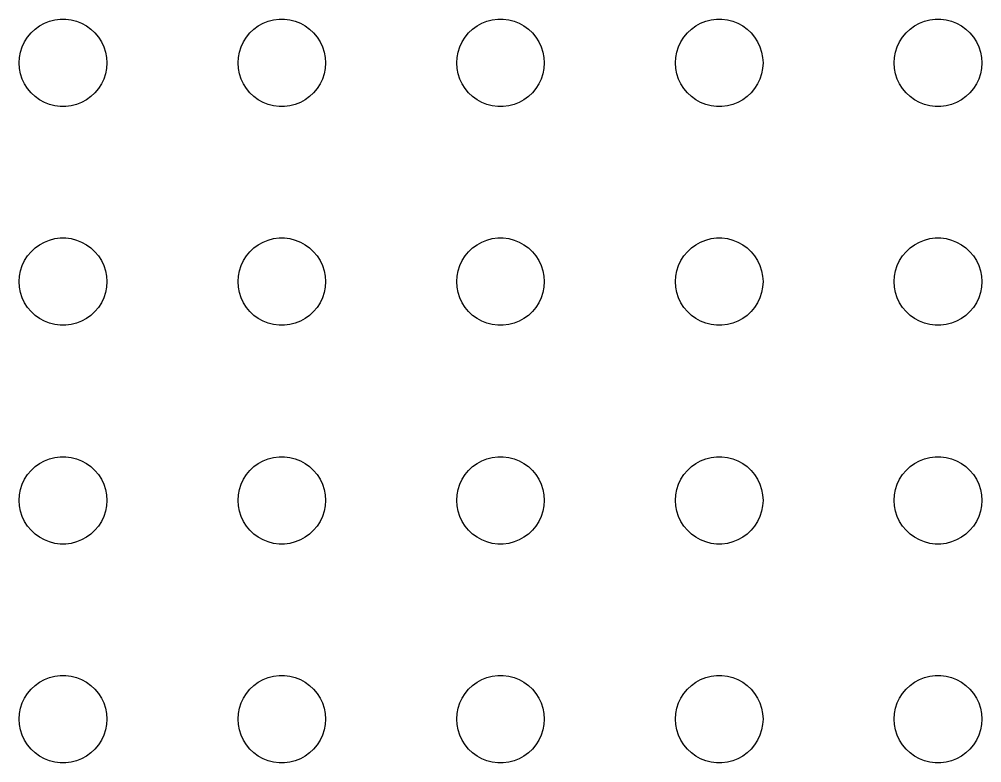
# Model space of a CAD drawing. Header units: metres. Extents: x -150 to 150, y -112 to 112.
# Drawn here: x -1.5 to 31.5, y -84 to -58.5 of the extents above; entities that cross this region are included whole.
import ezdxf

# ---------------------------------------------------------------- set-up
doc = ezdxf.new("R2010")
doc.units = ezdxf.units.M

msp = doc.modelspace()

# ---------------------------------------------------------------- linework, layer by layer
for p, q in [((-0.95613, -58.8442), (-0.80373, -58.7335)), ((-0.80373, -58.7335), (-0.63866, -58.6428)), ((-0.63866, -58.6428), (-0.46352, -58.5734)), ((-0.46352, -58.5734), (-0.28107, -58.5266)), ((-0.28107, -58.5266), (-0.09418, -58.503)), ((-0.09418, -58.503), (0.09418, -58.503)), ((0.09418, -58.503), (0.28107, -58.5266)), ((0.28107, -58.5266), (0.46352, -58.5734)), ((0.46352, -58.5734), (0.63866, -58.6428)), ((0.63866, -58.6428), (0.80373, -58.7335)), ((0.80373, -58.7335), (0.95613, -58.8442)), ((6.54385, -58.8442), (6.69626, -58.7335)), ((6.69626, -58.7335), (6.86133, -58.6428)), ((6.86133, -58.6428), (7.03647, -58.5734)), ((7.03647, -58.5734), (7.21892, -58.5266)), ((7.21892, -58.5266), (7.40581, -58.503)), ((7.40581, -58.503), (7.59418, -58.503)), ((7.59418, -58.503), (7.78107, -58.5266)), ((7.78107, -58.5266), (7.96352, -58.5734)), ((7.96352, -58.5734), (8.13866, -58.6428)), ((8.13866, -58.6428), (8.30373, -58.7335)), ((8.30373, -58.7335), (8.45613, -58.8442)), ((14.0439, -58.8442), (14.1963, -58.7335)), ((14.1963, -58.7335), (14.3613, -58.6428)), ((14.3613, -58.6428), (14.5365, -58.5734)), ((14.5365, -58.5734), (14.7189, -58.5266)), ((14.7189, -58.5266), (14.9058, -58.503)), ((14.9058, -58.503), (15.0942, -58.503)), ((15.0942, -58.503), (15.2811, -58.5266)), ((15.2811, -58.5266), (15.4635, -58.5734)), ((15.4635, -58.5734), (15.6387, -58.6428)), ((15.6387, -58.6428), (15.8037, -58.7335)), ((15.8037, -58.7335), (15.9561, -58.8442)), ((21.5439, -58.8442), (21.6963, -58.7335)), ((21.6963, -58.7335), (21.8613, -58.6428)), ((21.8613, -58.6428), (22.0365, -58.5734)), ((22.0365, -58.5734), (22.2189, -58.5266)), ((22.2189, -58.5266), (22.4058, -58.503)), ((22.4058, -58.503), (22.5942, -58.503)), ((22.5942, -58.503), (22.7811, -58.5266)), ((22.7811, -58.5266), (22.9635, -58.5734)), ((22.9635, -58.5734), (23.1387, -58.6428)), ((23.1387, -58.6428), (23.3037, -58.7335)), ((23.3037, -58.7335), (23.4561, -58.8442)), ((29.0439, -58.8442), (29.1963, -58.7335)), ((29.1963, -58.7335), (29.3613, -58.6428)), ((29.3613, -58.6428), (29.5365, -58.5734)), ((29.5365, -58.5734), (29.7189, -58.5266)), ((29.7189, -58.5266), (29.9058, -58.503)), ((29.9058, -58.503), (30.0942, -58.503)), ((30.0942, -58.503), (30.2811, -58.5266)), ((30.2811, -58.5266), (30.4635, -58.5734)), ((30.4635, -58.5734), (30.6387, -58.6428)), ((30.6387, -58.6428), (30.8037, -58.7335)), ((30.8037, -58.7335), (30.9561, -58.8442)), ((-1.21352, -59.1183), (-1.09344, -58.9732)), ((-1.09344, -58.9732), (-0.95613, -58.8442)), ((0.95613, -58.8442), (1.09344, -58.9732)), ((1.09344, -58.9732), (1.21352, -59.1183)), ((6.28647, -59.1183), (6.40654, -58.9732)), ((6.40654, -58.9732), (6.54385, -58.8442)), ((8.45613, -58.8442), (8.59344, -58.9732)), ((8.59344, -58.9732), (8.71352, -59.1183)), ((13.7865, -59.1183), (13.9065, -58.9732)), ((13.9065, -58.9732), (14.0439, -58.8442)), ((15.9561, -58.8442), (16.0934, -58.9732)), ((16.0934, -58.9732), (16.2135, -59.1183)), ((21.2865, -59.1183), (21.4065, -58.9732)), ((21.4065, -58.9732), (21.5439, -58.8442)), ((23.4561, -58.8442), (23.5934, -58.9732)), ((23.5934, -58.9732), (23.7135, -59.1183)), ((28.7865, -59.1183), (28.9065, -58.9732)), ((28.9065, -58.9732), (29.0439, -58.8442)), ((30.9561, -58.8442), (31.0934, -58.9732)), ((31.0934, -58.9732), (31.2135, -59.1183)), ((-1.39465, -59.4478), (-1.31445, -59.2774)), ((-1.31445, -59.2774), (-1.21352, -59.1183)), ((1.21352, -59.1183), (1.31445, -59.2774)), ((1.31445, -59.2774), (1.39465, -59.4478)), ((6.10533, -59.4478), (6.18553, -59.2774)), ((6.18553, -59.2774), (6.28647, -59.1183)), ((8.71352, -59.1183), (8.81445, -59.2774)), ((8.81445, -59.2774), (8.89465, -59.4478)), ((13.6053, -59.4478), (13.6855, -59.2774)), ((13.6855, -59.2774), (13.7865, -59.1183)), ((16.2135, -59.1183), (16.3145, -59.2774)), ((16.3145, -59.2774), (16.3947, -59.4478)), ((21.1053, -59.4478), (21.1855, -59.2774)), ((21.1855, -59.2774), (21.2865, -59.1183)), ((23.7135, -59.1183), (23.8145, -59.2774)), ((23.8145, -59.2774), (23.8947, -59.4478)), ((28.6053, -59.4478), (28.6855, -59.2774)), ((28.6855, -59.2774), (28.7865, -59.1183)), ((31.2135, -59.1183), (31.3145, -59.2774)), ((31.3145, -59.2774), (31.3947, -59.4478)), ((-1.48816, -59.812), (-1.45287, -59.627)), ((-1.45287, -59.627), (-1.39465, -59.4478)), ((1.39465, -59.4478), (1.45287, -59.627)), ((1.45287, -59.627), (1.48816, -59.812)), ((6.01183, -59.812), (6.04712, -59.627)), ((6.04712, -59.627), (6.10533, -59.4478)), ((8.89465, -59.4478), (8.95287, -59.627)), ((8.95287, -59.627), (8.98816, -59.812)), ((13.5118, -59.812), (13.5471, -59.627)), ((13.5471, -59.627), (13.6053, -59.4478)), ((16.3947, -59.4478), (16.4529, -59.627)), ((16.4529, -59.627), (16.4882, -59.812)), ((21.0118, -59.812), (21.0471, -59.627)), ((21.0471, -59.627), (21.1053, -59.4478)), ((23.8947, -59.4478), (23.9529, -59.627)), ((23.9529, -59.627), (23.9882, -59.812)), ((28.5118, -59.812), (28.5471, -59.627)), ((28.5471, -59.627), (28.6053, -59.4478)), ((31.3947, -59.4478), (31.4529, -59.627)), ((31.4529, -59.627), (31.4882, -59.812)), ((-1.5, -60), (-1.48816, -59.812)), ((-1.48816, -60.188), (-1.5, -60)), ((1.48816, -59.812), (1.5, -60)), ((1.5, -60), (1.48816, -60.188)), ((6, -60), (6.01183, -59.812)), ((6.01183, -60.188), (6, -60)), ((8.98816, -59.812), (9, -60)), ((9, -60), (8.98816, -60.188)), ((13.5, -60), (13.5118, -59.812)), ((13.5118, -60.188), (13.5, -60)), ((16.4882, -59.812), (16.5, -60)), ((16.5, -60), (16.4882, -60.188)), ((21, -60), (21.0118, -59.812)), ((21.0118, -60.188), (21, -60)), ((23.9882, -59.812), (24, -60)), ((24, -60), (23.9882, -60.188)), ((28.5, -60), (28.5118, -59.812)), ((28.5118, -60.188), (28.5, -60)), ((31.4882, -59.812), (31.5, -60)), ((31.5, -60), (31.4882, -60.188)), ((-1.45287, -60.373), (-1.48816, -60.188)), ((-1.39465, -60.5522), (-1.45287, -60.373)), ((1.45287, -60.373), (1.39465, -60.5522)), ((1.48816, -60.188), (1.45287, -60.373)), ((6.04712, -60.373), (6.01183, -60.188)), ((6.10533, -60.5522), (6.04712, -60.373)), ((8.95287, -60.373), (8.89465, -60.5522)), ((8.98816, -60.188), (8.95287, -60.373)), ((13.5471, -60.373), (13.5118, -60.188)), ((13.6053, -60.5522), (13.5471, -60.373)), ((16.4529, -60.373), (16.3947, -60.5522)), ((16.4882, -60.188), (16.4529, -60.373)), ((21.0471, -60.373), (21.0118, -60.188)), ((21.1053, -60.5522), (21.0471, -60.373)), ((23.9529, -60.373), (23.8947, -60.5522)), ((23.9882, -60.188), (23.9529, -60.373)), ((28.5471, -60.373), (28.5118, -60.188)), ((28.6053, -60.5522), (28.5471, -60.373)), ((31.4529, -60.373), (31.3947, -60.5522)), ((31.4882, -60.188), (31.4529, -60.373)), ((-1.31445, -60.7226), (-1.39465, -60.5522)), ((1.39465, -60.5522), (1.31445, -60.7226)), ((6.18553, -60.7226), (6.10533, -60.5522)), ((8.89465, -60.5522), (8.81445, -60.7226)), ((13.6855, -60.7226), (13.6053, -60.5522)), ((16.3947, -60.5522), (16.3145, -60.7226)), ((21.1855, -60.7226), (21.1053, -60.5522)), ((23.8947, -60.5522), (23.8145, -60.7226)), ((28.6855, -60.7226), (28.6053, -60.5522)), ((31.3947, -60.5522), (31.3145, -60.7226)), ((-1.21352, -60.8817), (-1.31445, -60.7226)), ((-1.09344, -61.0268), (-1.21352, -60.8817)), ((-0.95613, -61.1558), (-1.09344, -61.0268)), ((1.09344, -61.0268), (0.95613, -61.1558)), ((1.21352, -60.8817), (1.09344, -61.0268)), ((1.31445, -60.7226), (1.21352, -60.8817)), ((6.28647, -60.8817), (6.18553, -60.7226)), ((6.40654, -61.0268), (6.28647, -60.8817)), ((6.54385, -61.1558), (6.40654, -61.0268)), ((8.59344, -61.0268), (8.45613, -61.1558)), ((8.71352, -60.8817), (8.59344, -61.0268)), ((8.81445, -60.7226), (8.71352, -60.8817)), ((13.7865, -60.8817), (13.6855, -60.7226)), ((13.9065, -61.0268), (13.7865, -60.8817)), ((14.0439, -61.1558), (13.9065, -61.0268)), ((16.0934, -61.0268), (15.9561, -61.1558)), ((16.2135, -60.8817), (16.0934, -61.0268)), ((16.3145, -60.7226), (16.2135, -60.8817)), ((21.2865, -60.8817), (21.1855, -60.7226)), ((21.4065, -61.0268), (21.2865, -60.8817)), ((21.5439, -61.1558), (21.4065, -61.0268)), ((23.5934, -61.0268), (23.4561, -61.1558)), ((23.7135, -60.8817), (23.5934, -61.0268)), ((23.8145, -60.7226), (23.7135, -60.8817)), ((28.7865, -60.8817), (28.6855, -60.7226)), ((28.9065, -61.0268), (28.7865, -60.8817)), ((29.0439, -61.1558), (28.9065, -61.0268)), ((31.0934, -61.0268), (30.9561, -61.1558)), ((31.2135, -60.8817), (31.0934, -61.0268)), ((31.3145, -60.7226), (31.2135, -60.8817)), ((-0.80373, -61.2665), (-0.95613, -61.1558)), ((-0.63866, -61.3572), (-0.80373, -61.2665)), ((-0.46352, -61.4266), (-0.63866, -61.3572)), ((0.63866, -61.3572), (0.46352, -61.4266)), ((0.80373, -61.2665), (0.63866, -61.3572)), ((0.95613, -61.1558), (0.80373, -61.2665)), ((6.69626, -61.2665), (6.54385, -61.1558)), ((6.86133, -61.3572), (6.69626, -61.2665)), ((7.03647, -61.4266), (6.86133, -61.3572)), ((8.13866, -61.3572), (7.96352, -61.4266)), ((8.30373, -61.2665), (8.13866, -61.3572)), ((8.45613, -61.1558), (8.30373, -61.2665)), ((14.1963, -61.2665), (14.0439, -61.1558)), ((14.3613, -61.3572), (14.1963, -61.2665)), ((14.5365, -61.4266), (14.3613, -61.3572)), ((15.6387, -61.3572), (15.4635, -61.4266)), ((15.8037, -61.2665), (15.6387, -61.3572)), ((15.9561, -61.1558), (15.8037, -61.2665)), ((21.6963, -61.2665), (21.5439, -61.1558)), ((21.8613, -61.3572), (21.6963, -61.2665)), ((22.0365, -61.4266), (21.8613, -61.3572)), ((23.1387, -61.3572), (22.9635, -61.4266)), ((23.3037, -61.2665), (23.1387, -61.3572)), ((23.4561, -61.1558), (23.3037, -61.2665)), ((29.1963, -61.2665), (29.0439, -61.1558)), ((29.3613, -61.3572), (29.1963, -61.2665)), ((29.5365, -61.4266), (29.3613, -61.3572)), ((30.6387, -61.3572), (30.4635, -61.4266)), ((30.8037, -61.2665), (30.6387, -61.3572)), ((30.9561, -61.1558), (30.8037, -61.2665)), ((-0.28107, -61.4734), (-0.46352, -61.4266)), ((-0.09418, -61.497), (-0.28107, -61.4734)), ((0.09418, -61.497), (-0.09418, -61.497)), ((0.28107, -61.4734), (0.09418, -61.497)), ((0.46352, -61.4266), (0.28107, -61.4734)), ((7.21892, -61.4734), (7.03647, -61.4266)), ((7.40581, -61.497), (7.21892, -61.4734)), ((7.59418, -61.497), (7.40581, -61.497)), ((7.78107, -61.4734), (7.59418, -61.497)), ((7.96352, -61.4266), (7.78107, -61.4734)), ((14.7189, -61.4734), (14.5365, -61.4266)), ((14.9058, -61.497), (14.7189, -61.4734)), ((15.0942, -61.497), (14.9058, -61.497)), ((15.2811, -61.4734), (15.0942, -61.497)), ((15.4635, -61.4266), (15.2811, -61.4734)), ((22.2189, -61.4734), (22.0365, -61.4266)), ((22.4058, -61.497), (22.2189, -61.4734)), ((22.5942, -61.497), (22.4058, -61.497)), ((22.7811, -61.4734), (22.5942, -61.497)), ((22.9635, -61.4266), (22.7811, -61.4734)), ((29.7189, -61.4734), (29.5365, -61.4266)), ((29.9058, -61.497), (29.7189, -61.4734)), ((30.0942, -61.497), (29.9058, -61.497)), ((30.2811, -61.4734), (30.0942, -61.497)), ((30.4635, -61.4266), (30.2811, -61.4734)), ((-0.95613, -66.3442), (-0.80373, -66.2335)), ((-0.80373, -66.2335), (-0.63866, -66.1428)), ((-0.63866, -66.1428), (-0.46352, -66.0734)), ((-0.46352, -66.0734), (-0.28107, -66.0266)), ((-0.28107, -66.0266), (-0.09418, -66.003)), ((-0.09418, -66.003), (0.09418, -66.003)), ((0.09418, -66.003), (0.28107, -66.0266)), ((0.28107, -66.0266), (0.46352, -66.0734)), ((0.46352, -66.0734), (0.63866, -66.1428)), ((0.63866, -66.1428), (0.80373, -66.2335)), ((0.80373, -66.2335), (0.95613, -66.3442)), ((6.54385, -66.3442), (6.69626, -66.2335)), ((6.69626, -66.2335), (6.86133, -66.1428)), ((6.86133, -66.1428), (7.03647, -66.0734)), ((7.03647, -66.0734), (7.21892, -66.0266)), ((7.21892, -66.0266), (7.40581, -66.003)), ((7.40581, -66.003), (7.59418, -66.003)), ((7.59418, -66.003), (7.78107, -66.0266)), ((7.78107, -66.0266), (7.96352, -66.0734)), ((7.96352, -66.0734), (8.13866, -66.1428)), ((8.13866, -66.1428), (8.30373, -66.2335)), ((8.30373, -66.2335), (8.45613, -66.3442)), ((14.0439, -66.3442), (14.1963, -66.2335)), ((14.1963, -66.2335), (14.3613, -66.1428)), ((14.3613, -66.1428), (14.5365, -66.0734)), ((14.5365, -66.0734), (14.7189, -66.0266)), ((14.7189, -66.0266), (14.9058, -66.003)), ((14.9058, -66.003), (15.0942, -66.003)), ((15.0942, -66.003), (15.2811, -66.0266)), ((15.2811, -66.0266), (15.4635, -66.0734)), ((15.4635, -66.0734), (15.6387, -66.1428)), ((15.6387, -66.1428), (15.8037, -66.2335)), ((15.8037, -66.2335), (15.9561, -66.3442)), ((21.5439, -66.3442), (21.6963, -66.2335)), ((21.6963, -66.2335), (21.8613, -66.1428)), ((21.8613, -66.1428), (22.0365, -66.0734)), ((22.0365, -66.0734), (22.2189, -66.0266)), ((22.2189, -66.0266), (22.4058, -66.003)), ((22.4058, -66.003), (22.5942, -66.003)), ((22.5942, -66.003), (22.7811, -66.0266)), ((22.7811, -66.0266), (22.9635, -66.0734)), ((22.9635, -66.0734), (23.1387, -66.1428)), ((23.1387, -66.1428), (23.3037, -66.2335)), ((23.3037, -66.2335), (23.4561, -66.3442)), ((29.0439, -66.3442), (29.1963, -66.2335)), ((29.1963, -66.2335), (29.3613, -66.1428)), ((29.3613, -66.1428), (29.5365, -66.0734)), ((29.5365, -66.0734), (29.7189, -66.0266)), ((29.7189, -66.0266), (29.9058, -66.003)), ((29.9058, -66.003), (30.0942, -66.003)), ((30.0942, -66.003), (30.2811, -66.0266)), ((30.2811, -66.0266), (30.4635, -66.0734)), ((30.4635, -66.0734), (30.6387, -66.1428)), ((30.6387, -66.1428), (30.8037, -66.2335)), ((30.8037, -66.2335), (30.9561, -66.3442)), ((-1.31445, -66.7774), (-1.21352, -66.6183)), ((-1.21352, -66.6183), (-1.09344, -66.4732)), ((-1.09344, -66.4732), (-0.95613, -66.3442)), ((0.95613, -66.3442), (1.09344, -66.4732)), ((1.09344, -66.4732), (1.21352, -66.6183)), ((1.21352, -66.6183), (1.31445, -66.7774)), ((6.18553, -66.7774), (6.28647, -66.6183)), ((6.28647, -66.6183), (6.40654, -66.4732)), ((6.40654, -66.4732), (6.54385, -66.3442)), ((8.45613, -66.3442), (8.59344, -66.4732)), ((8.59344, -66.4732), (8.71352, -66.6183)), ((8.71352, -66.6183), (8.81445, -66.7774)), ((13.6855, -66.7774), (13.7865, -66.6183)), ((13.7865, -66.6183), (13.9065, -66.4732)), ((13.9065, -66.4732), (14.0439, -66.3442)), ((15.9561, -66.3442), (16.0934, -66.4732)), ((16.0934, -66.4732), (16.2135, -66.6183)), ((16.2135, -66.6183), (16.3145, -66.7774)), ((21.1855, -66.7774), (21.2865, -66.6183)), ((21.2865, -66.6183), (21.4065, -66.4732)), ((21.4065, -66.4732), (21.5439, -66.3442)), ((23.4561, -66.3442), (23.5934, -66.4732)), ((23.5934, -66.4732), (23.7135, -66.6183)), ((23.7135, -66.6183), (23.8145, -66.7774)), ((28.6855, -66.7774), (28.7865, -66.6183)), ((28.7865, -66.6183), (28.9065, -66.4732)), ((28.9065, -66.4732), (29.0439, -66.3442)), ((30.9561, -66.3442), (31.0934, -66.4732)), ((31.0934, -66.4732), (31.2135, -66.6183)), ((31.2135, -66.6183), (31.3145, -66.7774)), ((-1.45287, -67.127), (-1.39465, -66.9478)), ((-1.39465, -66.9478), (-1.31445, -66.7774)), ((1.31445, -66.7774), (1.39465, -66.9478)), ((1.39465, -66.9478), (1.45287, -67.127)), ((6.04712, -67.127), (6.10533, -66.9478)), ((6.10533, -66.9478), (6.18553, -66.7774)), ((8.81445, -66.7774), (8.89465, -66.9478)), ((8.89465, -66.9478), (8.95287, -67.127)), ((13.5471, -67.127), (13.6053, -66.9478)), ((13.6053, -66.9478), (13.6855, -66.7774)), ((16.3145, -66.7774), (16.3947, -66.9478)), ((16.3947, -66.9478), (16.4529, -67.127)), ((21.0471, -67.127), (21.1053, -66.9478)), ((21.1053, -66.9478), (21.1855, -66.7774)), ((23.8145, -66.7774), (23.8947, -66.9478)), ((23.8947, -66.9478), (23.9529, -67.127)), ((28.5471, -67.127), (28.6053, -66.9478)), ((28.6053, -66.9478), (28.6855, -66.7774)), ((31.3145, -66.7774), (31.3947, -66.9478)), ((31.3947, -66.9478), (31.4529, -67.127)), ((-1.5, -67.5), (-1.48816, -67.312)), ((-1.48816, -67.312), (-1.45287, -67.127)), ((1.45287, -67.127), (1.48816, -67.312)), ((1.48816, -67.312), (1.5, -67.5)), ((6, -67.5), (6.01183, -67.312)), ((6.01183, -67.312), (6.04712, -67.127)), ((8.95287, -67.127), (8.98816, -67.312)), ((8.98816, -67.312), (9, -67.5)), ((13.5, -67.5), (13.5118, -67.312)), ((13.5118, -67.312), (13.5471, -67.127)), ((16.4529, -67.127), (16.4882, -67.312)), ((16.4882, -67.312), (16.5, -67.5)), ((21, -67.5), (21.0118, -67.312)), ((21.0118, -67.312), (21.0471, -67.127)), ((23.9529, -67.127), (23.9882, -67.312)), ((23.9882, -67.312), (24, -67.5)), ((28.5, -67.5), (28.5118, -67.312)), ((28.5118, -67.312), (28.5471, -67.127)), ((31.4529, -67.127), (31.4882, -67.312)), ((31.4882, -67.312), (31.5, -67.5)), ((-1.48816, -67.688), (-1.5, -67.5)), ((1.5, -67.5), (1.48816, -67.688)), ((6.01183, -67.688), (6, -67.5)), ((9, -67.5), (8.98816, -67.688)), ((13.5118, -67.688), (13.5, -67.5)), ((16.5, -67.5), (16.4882, -67.688)), ((21.0118, -67.688), (21, -67.5)), ((24, -67.5), (23.9882, -67.688)), ((28.5118, -67.688), (28.5, -67.5)), ((31.5, -67.5), (31.4882, -67.688)), ((-1.45287, -67.873), (-1.48816, -67.688)), ((-1.39465, -68.0522), (-1.45287, -67.873)), ((1.45287, -67.873), (1.39465, -68.0522)), ((1.48816, -67.688), (1.45287, -67.873)), ((6.04712, -67.873), (6.01183, -67.688)), ((6.10533, -68.0522), (6.04712, -67.873)), ((8.95287, -67.873), (8.89465, -68.0522)), ((8.98816, -67.688), (8.95287, -67.873)), ((13.5471, -67.873), (13.5118, -67.688)), ((13.6053, -68.0522), (13.5471, -67.873)), ((16.4529, -67.873), (16.3947, -68.0522)), ((16.4882, -67.688), (16.4529, -67.873)), ((21.0471, -67.873), (21.0118, -67.688)), ((21.1053, -68.0522), (21.0471, -67.873)), ((23.9529, -67.873), (23.8947, -68.0522)), ((23.9882, -67.688), (23.9529, -67.873)), ((28.5471, -67.873), (28.5118, -67.688)), ((28.6053, -68.0522), (28.5471, -67.873)), ((31.4529, -67.873), (31.3947, -68.0522)), ((31.4882, -67.688), (31.4529, -67.873)), ((-1.31445, -68.2226), (-1.39465, -68.0522)), ((-1.21352, -68.3817), (-1.31445, -68.2226)), ((1.31445, -68.2226), (1.21352, -68.3817)), ((1.39465, -68.0522), (1.31445, -68.2226)), ((6.18553, -68.2226), (6.10533, -68.0522)), ((6.28647, -68.3817), (6.18553, -68.2226)), ((8.81445, -68.2226), (8.71352, -68.3817)), ((8.89465, -68.0522), (8.81445, -68.2226)), ((13.6855, -68.2226), (13.6053, -68.0522)), ((13.7865, -68.3817), (13.6855, -68.2226)), ((16.3145, -68.2226), (16.2135, -68.3817)), ((16.3947, -68.0522), (16.3145, -68.2226)), ((21.1855, -68.2226), (21.1053, -68.0522)), ((21.2865, -68.3817), (21.1855, -68.2226)), ((23.8145, -68.2226), (23.7135, -68.3817)), ((23.8947, -68.0522), (23.8145, -68.2226)), ((28.6855, -68.2226), (28.6053, -68.0522)), ((28.7865, -68.3817), (28.6855, -68.2226)), ((31.3145, -68.2226), (31.2135, -68.3817)), ((31.3947, -68.0522), (31.3145, -68.2226)), ((-1.09344, -68.5268), (-1.21352, -68.3817)), ((-0.95613, -68.6558), (-1.09344, -68.5268)), ((1.09344, -68.5268), (0.95613, -68.6558)), ((1.21352, -68.3817), (1.09344, -68.5268)), ((6.40654, -68.5268), (6.28647, -68.3817)), ((6.54385, -68.6558), (6.40654, -68.5268)), ((8.59344, -68.5268), (8.45613, -68.6558)), ((8.71352, -68.3817), (8.59344, -68.5268)), ((13.9065, -68.5268), (13.7865, -68.3817)), ((14.0439, -68.6558), (13.9065, -68.5268)), ((16.0934, -68.5268), (15.9561, -68.6558)), ((16.2135, -68.3817), (16.0934, -68.5268)), ((21.4065, -68.5268), (21.2865, -68.3817)), ((21.5439, -68.6558), (21.4065, -68.5268)), ((23.5934, -68.5268), (23.4561, -68.6558)), ((23.7135, -68.3817), (23.5934, -68.5268)), ((28.9065, -68.5268), (28.7865, -68.3817)), ((29.0439, -68.6558), (28.9065, -68.5268)), ((31.0934, -68.5268), (30.9561, -68.6558)), ((31.2135, -68.3817), (31.0934, -68.5268)), ((-0.80373, -68.7665), (-0.95613, -68.6558)), ((-0.63866, -68.8572), (-0.80373, -68.7665)), ((-0.46352, -68.9266), (-0.63866, -68.8572)), ((-0.28107, -68.9734), (-0.46352, -68.9266)), ((0.46352, -68.9266), (0.28107, -68.9734)), ((0.63866, -68.8572), (0.46352, -68.9266)), ((0.80373, -68.7665), (0.63866, -68.8572)), ((0.95613, -68.6558), (0.80373, -68.7665)), ((6.69626, -68.7665), (6.54385, -68.6558)), ((6.86133, -68.8572), (6.69626, -68.7665)), ((7.03647, -68.9266), (6.86133, -68.8572)), ((7.21892, -68.9734), (7.03647, -68.9266)), ((7.96352, -68.9266), (7.78107, -68.9734)), ((8.13866, -68.8572), (7.96352, -68.9266)), ((8.30373, -68.7665), (8.13866, -68.8572)), ((8.45613, -68.6558), (8.30373, -68.7665)), ((14.1963, -68.7665), (14.0439, -68.6558)), ((14.3613, -68.8572), (14.1963, -68.7665)), ((14.5365, -68.9266), (14.3613, -68.8572)), ((14.7189, -68.9734), (14.5365, -68.9266)), ((15.4635, -68.9266), (15.2811, -68.9734)), ((15.6387, -68.8572), (15.4635, -68.9266)), ((15.8037, -68.7665), (15.6387, -68.8572)), ((15.9561, -68.6558), (15.8037, -68.7665)), ((21.6963, -68.7665), (21.5439, -68.6558)), ((21.8613, -68.8572), (21.6963, -68.7665)), ((22.0365, -68.9266), (21.8613, -68.8572)), ((22.2189, -68.9734), (22.0365, -68.9266)), ((22.9635, -68.9266), (22.7811, -68.9734)), ((23.1387, -68.8572), (22.9635, -68.9266)), ((23.3037, -68.7665), (23.1387, -68.8572)), ((23.4561, -68.6558), (23.3037, -68.7665)), ((29.1963, -68.7665), (29.0439, -68.6558)), ((29.3613, -68.8572), (29.1963, -68.7665)), ((29.5365, -68.9266), (29.3613, -68.8572)), ((29.7189, -68.9734), (29.5365, -68.9266)), ((30.4635, -68.9266), (30.2811, -68.9734)), ((30.6387, -68.8572), (30.4635, -68.9266)), ((30.8037, -68.7665), (30.6387, -68.8572)), ((30.9561, -68.6558), (30.8037, -68.7665)), ((-0.09418, -68.997), (-0.28107, -68.9734)), ((0.09418, -68.997), (-0.09418, -68.997)), ((0.28107, -68.9734), (0.09418, -68.997)), ((7.40581, -68.997), (7.21892, -68.9734)), ((7.59418, -68.997), (7.40581, -68.997)), ((7.78107, -68.9734), (7.59418, -68.997)), ((14.9058, -68.997), (14.7189, -68.9734)), ((15.0942, -68.997), (14.9058, -68.997)), ((15.2811, -68.9734), (15.0942, -68.997)), ((22.4058, -68.997), (22.2189, -68.9734)), ((22.5942, -68.997), (22.4058, -68.997)), ((22.7811, -68.9734), (22.5942, -68.997)), ((29.9058, -68.997), (29.7189, -68.9734)), ((30.0942, -68.997), (29.9058, -68.997)), ((30.2811, -68.9734), (30.0942, -68.997)), ((-0.63866, -73.6428), (-0.46352, -73.5734)), ((-0.46352, -73.5734), (-0.28107, -73.5266)), ((-0.28107, -73.5266), (-0.09418, -73.503)), ((-0.09418, -73.503), (0.09418, -73.503)), ((0.09418, -73.503), (0.28107, -73.5266)), ((0.28107, -73.5266), (0.46352, -73.5734)), ((0.46352, -73.5734), (0.63866, -73.6428)), ((6.86133, -73.6428), (7.03647, -73.5734)), ((7.03647, -73.5734), (7.21892, -73.5266)), ((7.21892, -73.5266), (7.40581, -73.503)), ((7.40581, -73.503), (7.59418, -73.503)), ((7.59418, -73.503), (7.78107, -73.5266)), ((7.78107, -73.5266), (7.96352, -73.5734)), ((7.96352, -73.5734), (8.13866, -73.6428)), ((14.3613, -73.6428), (14.5365, -73.5734)), ((14.5365, -73.5734), (14.7189, -73.5266)), ((14.7189, -73.5266), (14.9058, -73.503)), ((14.9058, -73.503), (15.0942, -73.503)), ((15.0942, -73.503), (15.2811, -73.5266)), ((15.2811, -73.5266), (15.4635, -73.5734)), ((15.4635, -73.5734), (15.6387, -73.6428)), ((21.8613, -73.6428), (22.0365, -73.5734)), ((22.0365, -73.5734), (22.2189, -73.5266)), ((22.2189, -73.5266), (22.4058, -73.503)), ((22.4058, -73.503), (22.5942, -73.503)), ((22.5942, -73.503), (22.7811, -73.5266)), ((22.7811, -73.5266), (22.9635, -73.5734)), ((22.9635, -73.5734), (23.1387, -73.6428)), ((29.3613, -73.6428), (29.5365, -73.5734)), ((29.5365, -73.5734), (29.7189, -73.5266)), ((29.7189, -73.5266), (29.9058, -73.503)), ((29.9058, -73.503), (30.0942, -73.503)), ((30.0942, -73.503), (30.2811, -73.5266)), ((30.2811, -73.5266), (30.4635, -73.5734)), ((30.4635, -73.5734), (30.6387, -73.6428)), ((-1.09344, -73.9732), (-0.95613, -73.8442)), ((-0.95613, -73.8442), (-0.80373, -73.7335)), ((-0.80373, -73.7335), (-0.63866, -73.6428)), ((0.63866, -73.6428), (0.80373, -73.7335)), ((0.80373, -73.7335), (0.95613, -73.8442)), ((0.95613, -73.8442), (1.09344, -73.9732)), ((6.40654, -73.9732), (6.54385, -73.8442)), ((6.54385, -73.8442), (6.69626, -73.7335)), ((6.69626, -73.7335), (6.86133, -73.6428)), ((8.13866, -73.6428), (8.30373, -73.7335)), ((8.30373, -73.7335), (8.45613, -73.8442)), ((8.45613, -73.8442), (8.59344, -73.9732)), ((13.9065, -73.9732), (14.0439, -73.8442)), ((14.0439, -73.8442), (14.1963, -73.7335)), ((14.1963, -73.7335), (14.3613, -73.6428)), ((15.6387, -73.6428), (15.8037, -73.7335)), ((15.8037, -73.7335), (15.9561, -73.8442)), ((15.9561, -73.8442), (16.0934, -73.9732)), ((21.4065, -73.9732), (21.5439, -73.8442)), ((21.5439, -73.8442), (21.6963, -73.7335)), ((21.6963, -73.7335), (21.8613, -73.6428)), ((23.1387, -73.6428), (23.3037, -73.7335)), ((23.3037, -73.7335), (23.4561, -73.8442)), ((23.4561, -73.8442), (23.5934, -73.9732)), ((28.9065, -73.9732), (29.0439, -73.8442)), ((29.0439, -73.8442), (29.1963, -73.7335)), ((29.1963, -73.7335), (29.3613, -73.6428)), ((30.6387, -73.6428), (30.8037, -73.7335)), ((30.8037, -73.7335), (30.9561, -73.8442)), ((30.9561, -73.8442), (31.0934, -73.9732)), ((-1.31445, -74.2774), (-1.21352, -74.1183)), ((-1.21352, -74.1183), (-1.09344, -73.9732)), ((1.09344, -73.9732), (1.21352, -74.1183)), ((1.21352, -74.1183), (1.31445, -74.2774)), ((6.18553, -74.2774), (6.28647, -74.1183)), ((6.28647, -74.1183), (6.40654, -73.9732)), ((8.59344, -73.9732), (8.71352, -74.1183)), ((8.71352, -74.1183), (8.81445, -74.2774)), ((13.6855, -74.2774), (13.7865, -74.1183)), ((13.7865, -74.1183), (13.9065, -73.9732)), ((16.0934, -73.9732), (16.2135, -74.1183)), ((16.2135, -74.1183), (16.3145, -74.2774)), ((21.1855, -74.2774), (21.2865, -74.1183)), ((21.2865, -74.1183), (21.4065, -73.9732)), ((23.5934, -73.9732), (23.7135, -74.1183)), ((23.7135, -74.1183), (23.8145, -74.2774)), ((28.6855, -74.2774), (28.7865, -74.1183)), ((28.7865, -74.1183), (28.9065, -73.9732)), ((31.0934, -73.9732), (31.2135, -74.1183)), ((31.2135, -74.1183), (31.3145, -74.2774)), ((-1.45287, -74.627), (-1.39465, -74.4478)), ((-1.39465, -74.4478), (-1.31445, -74.2774)), ((1.31445, -74.2774), (1.39465, -74.4478)), ((1.39465, -74.4478), (1.45287, -74.627)), ((6.04712, -74.627), (6.10533, -74.4478)), ((6.10533, -74.4478), (6.18553, -74.2774)), ((8.81445, -74.2774), (8.89465, -74.4478)), ((8.89465, -74.4478), (8.95287, -74.627)), ((13.5471, -74.627), (13.6053, -74.4478)), ((13.6053, -74.4478), (13.6855, -74.2774)), ((16.3145, -74.2774), (16.3947, -74.4478)), ((16.3947, -74.4478), (16.4529, -74.627)), ((21.0471, -74.627), (21.1053, -74.4478)), ((21.1053, -74.4478), (21.1855, -74.2774)), ((23.8145, -74.2774), (23.8947, -74.4478)), ((23.8947, -74.4478), (23.9529, -74.627)), ((28.5471, -74.627), (28.6053, -74.4478)), ((28.6053, -74.4478), (28.6855, -74.2774)), ((31.3145, -74.2774), (31.3947, -74.4478)), ((31.3947, -74.4478), (31.4529, -74.627)), ((-1.5, -75), (-1.48816, -74.812)), ((-1.48816, -74.812), (-1.45287, -74.627)), ((1.45287, -74.627), (1.48816, -74.812)), ((1.48816, -74.812), (1.5, -75)), ((6, -75), (6.01183, -74.812)), ((6.01183, -74.812), (6.04712, -74.627)), ((8.95287, -74.627), (8.98816, -74.812)), ((8.98816, -74.812), (9, -75)), ((13.5, -75), (13.5118, -74.812)), ((13.5118, -74.812), (13.5471, -74.627)), ((16.4529, -74.627), (16.4882, -74.812)), ((16.4882, -74.812), (16.5, -75)), ((21, -75), (21.0118, -74.812)), ((21.0118, -74.812), (21.0471, -74.627)), ((23.9529, -74.627), (23.9882, -74.812)), ((23.9882, -74.812), (24, -75)), ((28.5, -75), (28.5118, -74.812)), ((28.5118, -74.812), (28.5471, -74.627)), ((31.4529, -74.627), (31.4882, -74.812)), ((31.4882, -74.812), (31.5, -75)), ((-1.48816, -75.188), (-1.5, -75)), ((-1.45287, -75.373), (-1.48816, -75.188)), ((1.48816, -75.188), (1.45287, -75.373)), ((1.5, -75), (1.48816, -75.188)), ((6.01183, -75.188), (6, -75)), ((6.04712, -75.373), (6.01183, -75.188)), ((8.98816, -75.188), (8.95287, -75.373)), ((9, -75), (8.98816, -75.188)), ((13.5118, -75.188), (13.5, -75)), ((13.5471, -75.373), (13.5118, -75.188)), ((16.4882, -75.188), (16.4529, -75.373)), ((16.5, -75), (16.4882, -75.188)), ((21.0118, -75.188), (21, -75)), ((21.0471, -75.373), (21.0118, -75.188)), ((23.9882, -75.188), (23.9529, -75.373)), ((24, -75), (23.9882, -75.188)), ((28.5118, -75.188), (28.5, -75)), ((28.5471, -75.373), (28.5118, -75.188)), ((31.4882, -75.188), (31.4529, -75.373)), ((31.5, -75), (31.4882, -75.188)), ((-1.39465, -75.5522), (-1.45287, -75.373)), ((-1.31445, -75.7226), (-1.39465, -75.5522)), ((1.39465, -75.5522), (1.31445, -75.7226)), ((1.45287, -75.373), (1.39465, -75.5522)), ((6.10533, -75.5522), (6.04712, -75.373)), ((6.18553, -75.7226), (6.10533, -75.5522)), ((8.89465, -75.5522), (8.81445, -75.7226)), ((8.95287, -75.373), (8.89465, -75.5522)), ((13.6053, -75.5522), (13.5471, -75.373)), ((13.6855, -75.7226), (13.6053, -75.5522)), ((16.3947, -75.5522), (16.3145, -75.7226)), ((16.4529, -75.373), (16.3947, -75.5522)), ((21.1053, -75.5522), (21.0471, -75.373)), ((21.1855, -75.7226), (21.1053, -75.5522)), ((23.8947, -75.5522), (23.8145, -75.7226)), ((23.9529, -75.373), (23.8947, -75.5522)), ((28.6053, -75.5522), (28.5471, -75.373)), ((28.6855, -75.7226), (28.6053, -75.5522)), ((31.3947, -75.5522), (31.3145, -75.7226)), ((31.4529, -75.373), (31.3947, -75.5522)), ((-1.21352, -75.8817), (-1.31445, -75.7226)), ((-1.09344, -76.0268), (-1.21352, -75.8817)), ((1.21352, -75.8817), (1.09344, -76.0268)), ((1.31445, -75.7226), (1.21352, -75.8817)), ((6.28647, -75.8817), (6.18553, -75.7226)), ((6.40654, -76.0268), (6.28647, -75.8817)), ((8.71352, -75.8817), (8.59344, -76.0268)), ((8.81445, -75.7226), (8.71352, -75.8817)), ((13.7865, -75.8817), (13.6855, -75.7226)), ((13.9065, -76.0268), (13.7865, -75.8817)), ((16.2135, -75.8817), (16.0934, -76.0268)), ((16.3145, -75.7226), (16.2135, -75.8817)), ((21.2865, -75.8817), (21.1855, -75.7226)), ((21.4065, -76.0268), (21.2865, -75.8817)), ((23.7135, -75.8817), (23.5934, -76.0268)), ((23.8145, -75.7226), (23.7135, -75.8817)), ((28.7865, -75.8817), (28.6855, -75.7226)), ((28.9065, -76.0268), (28.7865, -75.8817)), ((31.2135, -75.8817), (31.0934, -76.0268)), ((31.3145, -75.7226), (31.2135, -75.8817)), ((-0.95613, -76.1558), (-1.09344, -76.0268)), ((-0.80373, -76.2665), (-0.95613, -76.1558)), ((0.95613, -76.1558), (0.80373, -76.2665)), ((1.09344, -76.0268), (0.95613, -76.1558)), ((6.54385, -76.1558), (6.40654, -76.0268)), ((6.69626, -76.2665), (6.54385, -76.1558)), ((8.45613, -76.1558), (8.30373, -76.2665)), ((8.59344, -76.0268), (8.45613, -76.1558)), ((14.0439, -76.1558), (13.9065, -76.0268)), ((14.1963, -76.2665), (14.0439, -76.1558)), ((15.9561, -76.1558), (15.8037, -76.2665)), ((16.0934, -76.0268), (15.9561, -76.1558)), ((21.5439, -76.1558), (21.4065, -76.0268)), ((21.6963, -76.2665), (21.5439, -76.1558)), ((23.4561, -76.1558), (23.3037, -76.2665)), ((23.5934, -76.0268), (23.4561, -76.1558)), ((29.0439, -76.1558), (28.9065, -76.0268)), ((29.1963, -76.2665), (29.0439, -76.1558)), ((30.9561, -76.1558), (30.8037, -76.2665)), ((31.0934, -76.0268), (30.9561, -76.1558)), ((-0.63866, -76.3572), (-0.80373, -76.2665)), ((-0.46352, -76.4266), (-0.63866, -76.3572)), ((-0.28107, -76.4734), (-0.46352, -76.4266)), ((-0.09418, -76.497), (-0.28107, -76.4734)), ((0.09418, -76.497), (-0.09418, -76.497)), ((0.28107, -76.4734), (0.09418, -76.497)), ((0.46352, -76.4266), (0.28107, -76.4734)), ((0.63866, -76.3572), (0.46352, -76.4266)), ((0.80373, -76.2665), (0.63866, -76.3572)), ((6.86133, -76.3572), (6.69626, -76.2665)), ((7.03647, -76.4266), (6.86133, -76.3572)), ((7.21892, -76.4734), (7.03647, -76.4266)), ((7.40581, -76.497), (7.21892, -76.4734)), ((7.59418, -76.497), (7.40581, -76.497)), ((7.78107, -76.4734), (7.59418, -76.497)), ((7.96352, -76.4266), (7.78107, -76.4734)), ((8.13866, -76.3572), (7.96352, -76.4266)), ((8.30373, -76.2665), (8.13866, -76.3572)), ((14.3613, -76.3572), (14.1963, -76.2665)), ((14.5365, -76.4266), (14.3613, -76.3572)), ((14.7189, -76.4734), (14.5365, -76.4266)), ((14.9058, -76.497), (14.7189, -76.4734)), ((15.0942, -76.497), (14.9058, -76.497)), ((15.2811, -76.4734), (15.0942, -76.497)), ((15.4635, -76.4266), (15.2811, -76.4734)), ((15.6387, -76.3572), (15.4635, -76.4266)), ((15.8037, -76.2665), (15.6387, -76.3572)), ((21.8613, -76.3572), (21.6963, -76.2665)), ((22.0365, -76.4266), (21.8613, -76.3572)), ((22.2189, -76.4734), (22.0365, -76.4266)), ((22.4058, -76.497), (22.2189, -76.4734)), ((22.5942, -76.497), (22.4058, -76.497)), ((22.7811, -76.4734), (22.5942, -76.497)), ((22.9635, -76.4266), (22.7811, -76.4734)), ((23.1387, -76.3572), (22.9635, -76.4266)), ((23.3037, -76.2665), (23.1387, -76.3572)), ((29.3613, -76.3572), (29.1963, -76.2665)), ((29.5365, -76.4266), (29.3613, -76.3572)), ((29.7189, -76.4734), (29.5365, -76.4266)), ((29.9058, -76.497), (29.7189, -76.4734)), ((30.0942, -76.497), (29.9058, -76.497)), ((30.2811, -76.4734), (30.0942, -76.497)), ((30.4635, -76.4266), (30.2811, -76.4734)), ((30.6387, -76.3572), (30.4635, -76.4266)), ((30.8037, -76.2665), (30.6387, -76.3572)), ((-0.80373, -81.2335), (-0.63866, -81.1428)), ((-0.63866, -81.1428), (-0.46352, -81.0734)), ((-0.46352, -81.0734), (-0.28107, -81.0266)), ((-0.28107, -81.0266), (-0.09418, -81.003)), ((-0.09418, -81.003), (0.09418, -81.003)), ((0.09418, -81.003), (0.28107, -81.0266)), ((0.28107, -81.0266), (0.46352, -81.0734)), ((0.46352, -81.0734), (0.63866, -81.1428)), ((0.63866, -81.1428), (0.80373, -81.2335)), ((6.69626, -81.2335), (6.86133, -81.1428)), ((6.86133, -81.1428), (7.03647, -81.0734)), ((7.03647, -81.0734), (7.21892, -81.0266)), ((7.21892, -81.0266), (7.40581, -81.003)), ((7.40581, -81.003), (7.59418, -81.003)), ((7.59418, -81.003), (7.78107, -81.0266)), ((7.78107, -81.0266), (7.96352, -81.0734)), ((7.96352, -81.0734), (8.13866, -81.1428)), ((8.13866, -81.1428), (8.30373, -81.2335)), ((14.1963, -81.2335), (14.3613, -81.1428)), ((14.3613, -81.1428), (14.5365, -81.0734)), ((14.5365, -81.0734), (14.7189, -81.0266)), ((14.7189, -81.0266), (14.9058, -81.003)), ((14.9058, -81.003), (15.0942, -81.003)), ((15.0942, -81.003), (15.2811, -81.0266)), ((15.2811, -81.0266), (15.4635, -81.0734)), ((15.4635, -81.0734), (15.6387, -81.1428)), ((15.6387, -81.1428), (15.8037, -81.2335)), ((21.6963, -81.2335), (21.8613, -81.1428)), ((21.8613, -81.1428), (22.0365, -81.0734)), ((22.0365, -81.0734), (22.2189, -81.0266)), ((22.2189, -81.0266), (22.4058, -81.003)), ((22.4058, -81.003), (22.5942, -81.003)), ((22.5942, -81.003), (22.7811, -81.0266)), ((22.7811, -81.0266), (22.9635, -81.0734)), ((22.9635, -81.0734), (23.1387, -81.1428)), ((23.1387, -81.1428), (23.3037, -81.2335)), ((29.1963, -81.2335), (29.3613, -81.1428)), ((29.3613, -81.1428), (29.5365, -81.0734)), ((29.5365, -81.0734), (29.7189, -81.0266)), ((29.7189, -81.0266), (29.9058, -81.003)), ((29.9058, -81.003), (30.0942, -81.003)), ((30.0942, -81.003), (30.2811, -81.0266)), ((30.2811, -81.0266), (30.4635, -81.0734)), ((30.4635, -81.0734), (30.6387, -81.1428)), ((30.6387, -81.1428), (30.8037, -81.2335)), ((-1.21352, -81.6183), (-1.09344, -81.4732)), ((-1.09344, -81.4732), (-0.95613, -81.3442)), ((-0.95613, -81.3442), (-0.80373, -81.2335)), ((0.80373, -81.2335), (0.95613, -81.3442)), ((0.95613, -81.3442), (1.09344, -81.4732)), ((1.09344, -81.4732), (1.21352, -81.6183)), ((6.28647, -81.6183), (6.40654, -81.4732)), ((6.40654, -81.4732), (6.54385, -81.3442)), ((6.54385, -81.3442), (6.69626, -81.2335)), ((8.30373, -81.2335), (8.45613, -81.3442)), ((8.45613, -81.3442), (8.59344, -81.4732)), ((8.59344, -81.4732), (8.71352, -81.6183)), ((13.7865, -81.6183), (13.9065, -81.4732)), ((13.9065, -81.4732), (14.0439, -81.3442)), ((14.0439, -81.3442), (14.1963, -81.2335)), ((15.8037, -81.2335), (15.9561, -81.3442)), ((15.9561, -81.3442), (16.0934, -81.4732)), ((16.0934, -81.4732), (16.2135, -81.6183)), ((21.2865, -81.6183), (21.4065, -81.4732)), ((21.4065, -81.4732), (21.5439, -81.3442)), ((21.5439, -81.3442), (21.6963, -81.2335)), ((23.3037, -81.2335), (23.4561, -81.3442)), ((23.4561, -81.3442), (23.5934, -81.4732)), ((23.5934, -81.4732), (23.7135, -81.6183)), ((28.7865, -81.6183), (28.9065, -81.4732)), ((28.9065, -81.4732), (29.0439, -81.3442)), ((29.0439, -81.3442), (29.1963, -81.2335)), ((30.8037, -81.2335), (30.9561, -81.3442)), ((30.9561, -81.3442), (31.0934, -81.4732)), ((31.0934, -81.4732), (31.2135, -81.6183)), ((-1.39465, -81.9478), (-1.31445, -81.7774)), ((-1.31445, -81.7774), (-1.21352, -81.6183)), ((1.21352, -81.6183), (1.31445, -81.7774)), ((1.31445, -81.7774), (1.39465, -81.9478)), ((6.10533, -81.9478), (6.18553, -81.7774)), ((6.18553, -81.7774), (6.28647, -81.6183)), ((8.71352, -81.6183), (8.81445, -81.7774)), ((8.81445, -81.7774), (8.89465, -81.9478)), ((13.6053, -81.9478), (13.6855, -81.7774)), ((13.6855, -81.7774), (13.7865, -81.6183)), ((16.2135, -81.6183), (16.3145, -81.7774)), ((16.3145, -81.7774), (16.3947, -81.9478)), ((21.1053, -81.9478), (21.1855, -81.7774)), ((21.1855, -81.7774), (21.2865, -81.6183)), ((23.7135, -81.6183), (23.8145, -81.7774)), ((23.8145, -81.7774), (23.8947, -81.9478)), ((28.6053, -81.9478), (28.6855, -81.7774)), ((28.6855, -81.7774), (28.7865, -81.6183)), ((31.2135, -81.6183), (31.3145, -81.7774)), ((31.3145, -81.7774), (31.3947, -81.9478)), ((-1.48816, -82.312), (-1.45287, -82.127)), ((-1.45287, -82.127), (-1.39465, -81.9478)), ((1.39465, -81.9478), (1.45287, -82.127)), ((1.45287, -82.127), (1.48816, -82.312)), ((6.01183, -82.312), (6.04712, -82.127)), ((6.04712, -82.127), (6.10533, -81.9478)), ((8.89465, -81.9478), (8.95287, -82.127)), ((8.95287, -82.127), (8.98816, -82.312)), ((13.5118, -82.312), (13.5471, -82.127)), ((13.5471, -82.127), (13.6053, -81.9478)), ((16.3947, -81.9478), (16.4529, -82.127)), ((16.4529, -82.127), (16.4882, -82.312)), ((21.0118, -82.312), (21.0471, -82.127)), ((21.0471, -82.127), (21.1053, -81.9478)), ((23.8947, -81.9478), (23.9529, -82.127)), ((23.9529, -82.127), (23.9882, -82.312)), ((28.5118, -82.312), (28.5471, -82.127)), ((28.5471, -82.127), (28.6053, -81.9478)), ((31.3947, -81.9478), (31.4529, -82.127)), ((31.4529, -82.127), (31.4882, -82.312)), ((-1.5, -82.5), (-1.48816, -82.312)), ((-1.48816, -82.688), (-1.5, -82.5)), ((1.48816, -82.312), (1.5, -82.5)), ((1.5, -82.5), (1.48816, -82.688)), ((6, -82.5), (6.01183, -82.312)), ((6.01183, -82.688), (6, -82.5)), ((8.98816, -82.312), (9, -82.5)), ((9, -82.5), (8.98816, -82.688)), ((13.5, -82.5), (13.5118, -82.312)), ((13.5118, -82.688), (13.5, -82.5)), ((16.4882, -82.312), (16.5, -82.5)), ((16.5, -82.5), (16.4882, -82.688)), ((21, -82.5), (21.0118, -82.312)), ((21.0118, -82.688), (21, -82.5)), ((23.9882, -82.312), (24, -82.5)), ((24, -82.5), (23.9882, -82.688)), ((28.5, -82.5), (28.5118, -82.312)), ((28.5118, -82.688), (28.5, -82.5)), ((31.4882, -82.312), (31.5, -82.5)), ((31.5, -82.5), (31.4882, -82.688)), ((-1.45287, -82.873), (-1.48816, -82.688)), ((1.48816, -82.688), (1.45287, -82.873)), ((6.04712, -82.873), (6.01183, -82.688)), ((8.98816, -82.688), (8.95287, -82.873)), ((13.5471, -82.873), (13.5118, -82.688)), ((16.4882, -82.688), (16.4529, -82.873)), ((21.0471, -82.873), (21.0118, -82.688)), ((23.9882, -82.688), (23.9529, -82.873)), ((28.5471, -82.873), (28.5118, -82.688)), ((31.4882, -82.688), (31.4529, -82.873)), ((-1.39465, -83.0522), (-1.45287, -82.873)), ((-1.31445, -83.2226), (-1.39465, -83.0522)), ((1.39465, -83.0522), (1.31445, -83.2226)), ((1.45287, -82.873), (1.39465, -83.0522)), ((6.10533, -83.0522), (6.04712, -82.873)), ((6.18553, -83.2226), (6.10533, -83.0522)), ((8.89465, -83.0522), (8.81445, -83.2226)), ((8.95287, -82.873), (8.89465, -83.0522)), ((13.6053, -83.0522), (13.5471, -82.873)), ((13.6855, -83.2226), (13.6053, -83.0522)), ((16.3947, -83.0522), (16.3145, -83.2226)), ((16.4529, -82.873), (16.3947, -83.0522)), ((21.1053, -83.0522), (21.0471, -82.873)), ((21.1855, -83.2226), (21.1053, -83.0522)), ((23.8947, -83.0522), (23.8145, -83.2226)), ((23.9529, -82.873), (23.8947, -83.0522)), ((28.6053, -83.0522), (28.5471, -82.873)), ((28.6855, -83.2226), (28.6053, -83.0522)), ((31.3947, -83.0522), (31.3145, -83.2226)), ((31.4529, -82.873), (31.3947, -83.0522)), ((-1.21352, -83.3817), (-1.31445, -83.2226)), ((-1.09344, -83.5268), (-1.21352, -83.3817)), ((1.21352, -83.3817), (1.09344, -83.5268)), ((1.31445, -83.2226), (1.21352, -83.3817)), ((6.28647, -83.3817), (6.18553, -83.2226)), ((6.40654, -83.5268), (6.28647, -83.3817)), ((8.71352, -83.3817), (8.59344, -83.5268)), ((8.81445, -83.2226), (8.71352, -83.3817)), ((13.7865, -83.3817), (13.6855, -83.2226)), ((13.9065, -83.5268), (13.7865, -83.3817)), ((16.2135, -83.3817), (16.0934, -83.5268)), ((16.3145, -83.2226), (16.2135, -83.3817)), ((21.2865, -83.3817), (21.1855, -83.2226)), ((21.4065, -83.5268), (21.2865, -83.3817)), ((23.7135, -83.3817), (23.5934, -83.5268)), ((23.8145, -83.2226), (23.7135, -83.3817)), ((28.7865, -83.3817), (28.6855, -83.2226)), ((28.9065, -83.5268), (28.7865, -83.3817)), ((31.2135, -83.3817), (31.0934, -83.5268)), ((31.3145, -83.2226), (31.2135, -83.3817)), ((-0.95613, -83.6558), (-1.09344, -83.5268)), ((-0.80373, -83.7665), (-0.95613, -83.6558)), ((-0.63866, -83.8572), (-0.80373, -83.7665)), ((0.80373, -83.7665), (0.63866, -83.8572)), ((0.95613, -83.6558), (0.80373, -83.7665)), ((1.09344, -83.5268), (0.95613, -83.6558)), ((6.54385, -83.6558), (6.40654, -83.5268)), ((6.69626, -83.7665), (6.54385, -83.6558)), ((6.86133, -83.8572), (6.69626, -83.7665)), ((8.30373, -83.7665), (8.13866, -83.8572)), ((8.45613, -83.6558), (8.30373, -83.7665)), ((8.59344, -83.5268), (8.45613, -83.6558)), ((14.0439, -83.6558), (13.9065, -83.5268)), ((14.1963, -83.7665), (14.0439, -83.6558)), ((14.3613, -83.8572), (14.1963, -83.7665)), ((15.8037, -83.7665), (15.6387, -83.8572)), ((15.9561, -83.6558), (15.8037, -83.7665)), ((16.0934, -83.5268), (15.9561, -83.6558)), ((21.5439, -83.6558), (21.4065, -83.5268)), ((21.6963, -83.7665), (21.5439, -83.6558)), ((21.8613, -83.8572), (21.6963, -83.7665)), ((23.3037, -83.7665), (23.1387, -83.8572)), ((23.4561, -83.6558), (23.3037, -83.7665)), ((23.5934, -83.5268), (23.4561, -83.6558)), ((29.0439, -83.6558), (28.9065, -83.5268)), ((29.1963, -83.7665), (29.0439, -83.6558)), ((29.3613, -83.8572), (29.1963, -83.7665)), ((30.8037, -83.7665), (30.6387, -83.8572)), ((30.9561, -83.6558), (30.8037, -83.7665)), ((31.0934, -83.5268), (30.9561, -83.6558)), ((-0.46352, -83.9266), (-0.63866, -83.8572)), ((-0.28107, -83.9734), (-0.46352, -83.9266)), ((-0.09418, -83.997), (-0.28107, -83.9734)), ((0.09418, -83.997), (-0.09418, -83.997)), ((0.28107, -83.9734), (0.09418, -83.997)), ((0.46352, -83.9266), (0.28107, -83.9734)), ((0.63866, -83.8572), (0.46352, -83.9266)), ((7.03647, -83.9266), (6.86133, -83.8572)), ((7.21892, -83.9734), (7.03647, -83.9266)), ((7.40581, -83.997), (7.21892, -83.9734)), ((7.59418, -83.997), (7.40581, -83.997)), ((7.78107, -83.9734), (7.59418, -83.997)), ((7.96352, -83.9266), (7.78107, -83.9734)), ((8.13866, -83.8572), (7.96352, -83.9266)), ((14.5365, -83.9266), (14.3613, -83.8572)), ((14.7189, -83.9734), (14.5365, -83.9266)), ((14.9058, -83.997), (14.7189, -83.9734)), ((15.0942, -83.997), (14.9058, -83.997)), ((15.2811, -83.9734), (15.0942, -83.997)), ((15.4635, -83.9266), (15.2811, -83.9734)), ((15.6387, -83.8572), (15.4635, -83.9266)), ((22.0365, -83.9266), (21.8613, -83.8572)), ((22.2189, -83.9734), (22.0365, -83.9266)), ((22.4058, -83.997), (22.2189, -83.9734)), ((22.5942, -83.997), (22.4058, -83.997)), ((22.7811, -83.9734), (22.5942, -83.997)), ((22.9635, -83.9266), (22.7811, -83.9734)), ((23.1387, -83.8572), (22.9635, -83.9266)), ((29.5365, -83.9266), (29.3613, -83.8572)), ((29.7189, -83.9734), (29.5365, -83.9266)), ((29.9058, -83.997), (29.7189, -83.9734)), ((30.0942, -83.997), (29.9058, -83.997)), ((30.2811, -83.9734), (30.0942, -83.997)), ((30.4635, -83.9266), (30.2811, -83.9734)), ((30.6387, -83.8572), (30.4635, -83.9266))]:
    msp.add_line(p, q)

doc.saveas('drawing.dxf')
